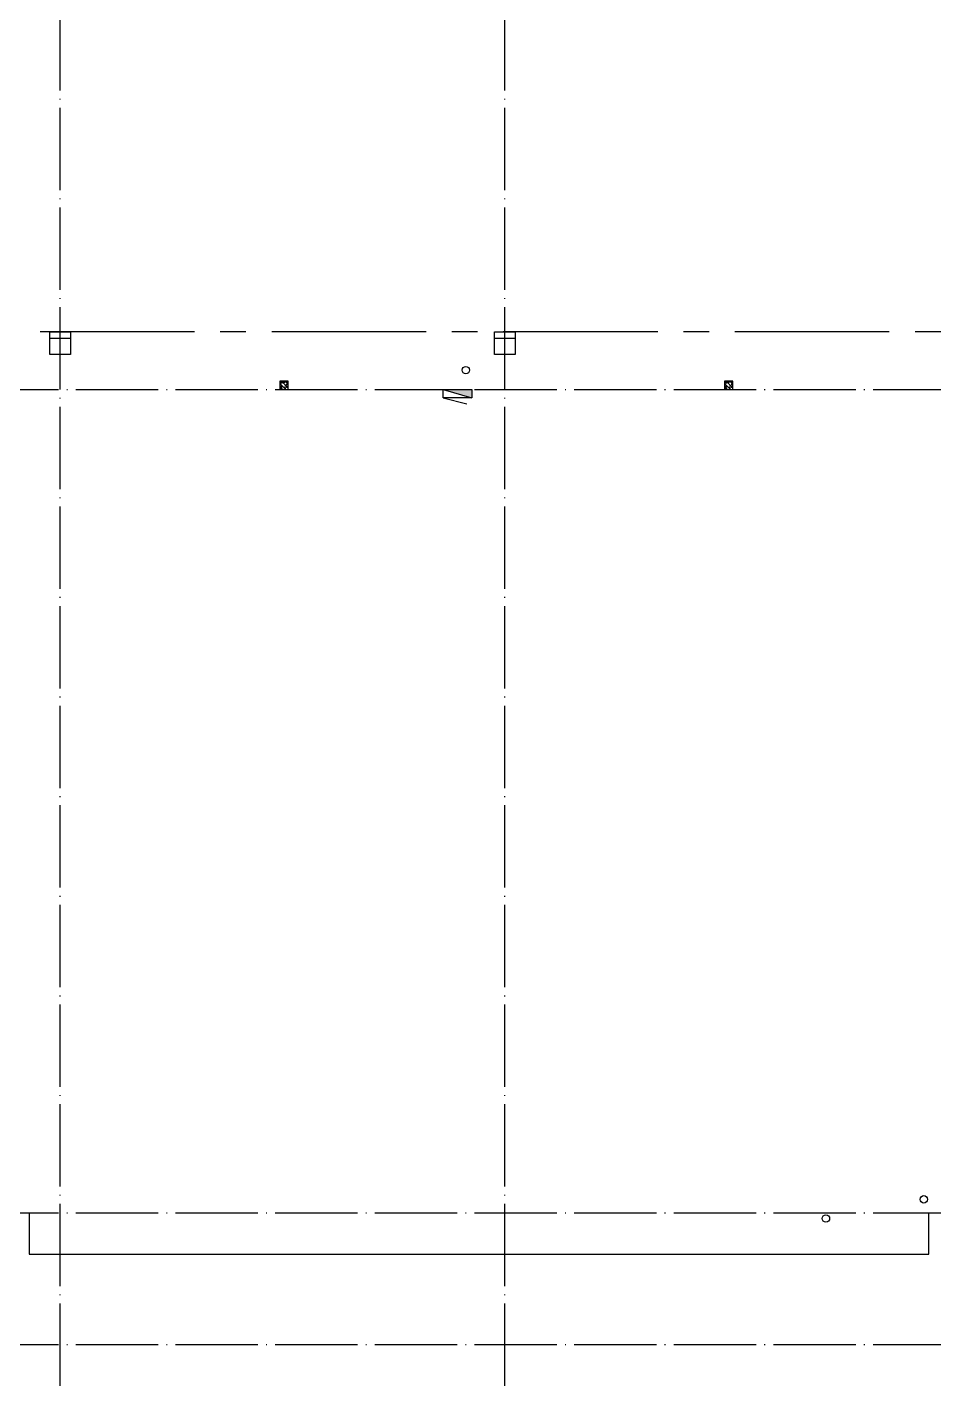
# Model space of a CAD drawing. Extents: x 6843040 to 15500510, y -6507076 to -4940511.
# Drawn here: x 7943515 to 7965534, y -5554702 to -5521702 of the extents above; entities that cross this region are included whole.
import ezdxf

# ---------------------------------------------------------------- set-up
doc = ezdxf.new("R2010")
doc.units = 0
doc.header["$LTSCALE"] = 1000
doc.header["$MEASUREMENT"] = 0
doc.linetypes.add('CENTER2', pattern=[1.125, 0.75, -0.125, 0.125, -0.125])
doc.linetypes.add('DOTE', pattern=[2.42, 2, -0.2, 0.02, -0.2])
for name, color, linetype in [('COLUMN', 10, 'Continuous'), ('DOTE', 8, 'DOTE'), ('EQUIP_消火栓', 7, 'Continuous'), ('plan-1', 40, 'Continuous'), ('plan3', 6, 'Continuous'), ('PUB_HATCH', 8, 'Continuous'), ('VPIPE-消防', 1, 'Continuous'), ('VPIPE-雨水', 4, 'Continuous'), ('建筑细线', 5, 'Continuous')]:
    doc.layers.add(name, color=color, linetype=linetype)

# ---------------------------------------------------------------- blocks, each defined once
blk = doc.blocks.new('1层8跨')
at = {"color": 2, "linetype": 'CENTER2', "ltscale": 5}
blk.add_lwpolyline([(66045, -518019), (129187, -518019)], dxfattribs=at)
for points in [[(86883, -518019), (86383, -518019), (86383, -518569), (86883, -518569)], [(97683, -518019), (97183, -518019), (97183, -518569), (97683, -518569)]]:
    blk.add_lwpolyline(points, close=True)
blk = doc.blocks.new('1夹层GZ')
at = {"layer": 'PUB_HATCH'}
h = blk.add_hatch(dxfattribs=at)
h.set_pattern_fill('钢筋混凝土', color=256, scale=25, angle=90, style=0)
h.set_pattern_definition([(134.999998, (-1339838.25, -243971.95), (-44.194175, -44.194172), []), (140, (-1339838.25, -243971.95), (15.68804, 179.315045), [18.75, -206.25]), (85, (-1339838.25, -243971.95), (-188.048035, -34.68783), [15, -165]), (190.4514, (-1339836.95, -243957), (-172.35988, 144.62735), [15.93505, -175.28553]), (136.1842, (-1339888.25, -243971.95), (41.37976, 266.81026), [28.125, -309.375]), (186.6356, (-1339884.8, -243949.72), (-243.52946, 233.66568), [23.90257, -262.92825]), (81.1842, (-1339888.25, -243971.95), (-243.52964, 233.6655), [22.5, -247.5]), (111, (-1339875.75, -243946.95), (100.65473, 149.22676), [18.75, -206.25]), (56, (-1339875.75, -243946.95), (-181.28751, 60.82884), [15, -165]), (161.4514, (-1339867.36, -243934.52), (-80.63262, 210.05566), [15.93505, -175.28553]), (127.499998, (-1339838.25, -243971.95), (-83.223463, 3.039967), [0, -163, 0, -167.5, 0, -165.625]), (97.499998, (-1339838.25, -243971.95), (-98.602926, 65.767388), [0, -95.5, 0, -159.25, 0, -63.125]), (57.499998, (-1339838.25, -244027.7), (5.638722, 133.455609), [0, -62.5, 0, -195, 0, -258.75]), (47.499998, (-1339838.25, -244052.7), (-25.02624, 145.796543), [0, -81.25, 0, -129.5, 0, -183.75])])
edge = h.paths.add_edge_path()
edge.add_line((-1033422, 23510), (-1033622, 23510))
edge.add_line((-1033422, 23510), (-1033422, 23710))
edge.add_line((-1033422, 23710), (-1033622, 23710))
edge.add_line((-1033622, 23710), (-1033622, 23510))
h = blk.add_hatch(dxfattribs=at)
h.set_pattern_fill('钢筋混凝土', color=256, scale=25, angle=90, style=0)
h.set_pattern_definition([(134.999998, (-1329038.25, -243971.95), (-44.194175, -44.194172), []), (140, (-1329038.25, -243971.95), (15.68804, 179.315045), [18.75, -206.25]), (85, (-1329038.25, -243971.95), (-188.048035, -34.68783), [15, -165]), (190.4514, (-1329036.95, -243957), (-172.35988, 144.62735), [15.93505, -175.28553]), (136.1842, (-1329088.25, -243971.95), (41.37976, 266.81026), [28.125, -309.375]), (186.6356, (-1329084.8, -243949.72), (-243.52946, 233.66568), [23.90257, -262.92825]), (81.1842, (-1329088.25, -243971.95), (-243.52964, 233.6655), [22.5, -247.5]), (111, (-1329075.75, -243946.95), (100.65473, 149.22676), [18.75, -206.25]), (56, (-1329075.75, -243946.95), (-181.28751, 60.82884), [15, -165]), (161.4514, (-1329067.36, -243934.52), (-80.63262, 210.05566), [15.93505, -175.28553]), (127.499998, (-1329038.25, -243971.95), (-83.223463, 3.039967), [0, -163, 0, -167.5, 0, -165.625]), (97.499998, (-1329038.25, -243971.95), (-98.602926, 65.767388), [0, -95.5, 0, -159.25, 0, -63.125]), (57.499998, (-1329038.25, -244027.7), (5.638722, 133.455609), [0, -62.5, 0, -195, 0, -258.75]), (47.499998, (-1329038.25, -244052.7), (-25.02624, 145.796543), [0, -81.25, 0, -129.5, 0, -183.75])])
edge = h.paths.add_edge_path()
edge.add_line((-1022622, 23510), (-1022822, 23510))
edge.add_line((-1022622, 23510), (-1022622, 23710))
edge.add_line((-1022622, 23710), (-1022822, 23710))
edge.add_line((-1022822, 23710), (-1022822, 23510))
at = {"layer": 'COLUMN'}
for points in [[(-1039209, 24760), (-1038709, 24760), (-1038709, 24360), (-1039209, 24360)], [(-1028409, 24760), (-1027909, 24760), (-1027909, 24360), (-1028409, 24360)], [(-1033622, 23510), (-1033422, 23510), (-1033422, 23710), (-1033622, 23710)], [(-1022822, 23510), (-1022622, 23510), (-1022622, 23710), (-1022822, 23710)]]:
    blk.add_lwpolyline(points, close=True, dxfattribs=at)
blk = doc.blocks.new('$TWTSYS$00000508')
for p, q in [((-0.5, 0.5), (0.324, 1.224)), ((-0.5, 0.5), (-0.5, -0.5)), ((-0.5, -0.5), (0.5, 0.5)), ((0.5, 0.5), (-0.5, 0.5)), ((0.5, -0.5), (0.5, 0.5)), ((-0.5, -0.5), (0.5, -0.5))]:
    blk.add_line(p, q)
blk.add_solid([(0.5, -0.5), (0.5, 0.5), (-0.5, -0.5)])
blk = doc.blocks.new('一层夹层排水消防0922')
at = {"layer": 'VPIPE-消防'}
blk.add_circle((7954169, -5530031), 90, dxfattribs=at)
at = {"layer": 'VPIPE-雨水'}
for centre in [(7965292, -5550173), (7962914, -5550638)]:
    blk.add_circle(centre, 90, dxfattribs=at)
at = {"layer": 'EQUIP_消火栓', "xscale": -700, "yscale": 200, "zscale": 700, "rotation": 179.9999949910436}
blk.add_blockref('$TWTSYS$00000508', (7953965, -5530602), dxfattribs=at)

msp = doc.modelspace()

# ---------------------------------------------------------------- linework, layer by layer
msp.add_lwpolyline([(7943564.9, -5550502), (7943564.9, -5551502), (7965414.9, -5551502), (7965414.9, -5550502)])
at = {"layer": 'DOTE'}
for p, q in [((7944314.9, -5554702), (7944314.9, -5485702.5)), ((7955114.9, -5554702), (7955114.9, -5485702.5)), ((7838217, -5530502), (7977714.9, -5530502)), ((7838217, -5550502), (7979155.8, -5550502)), ((7838217, -5553702), (7979155.8, -5553702))]:
    msp.add_line(p, q, dxfattribs=at)

# ---------------------------------------------------------------- block references
at = {"layer": 'plan-1'}
msp.add_blockref('一层夹层排水消防0922', (0, 0), dxfattribs=at)
at = {"layer": 'plan3', "xscale": -1}
msp.add_blockref('1层8跨', (8041748.2, -5011082.7), dxfattribs=at)
at = {"layer": '建筑细线'}
msp.add_blockref('1夹层GZ', (8983273.9, -5554011.6), dxfattribs=at)

doc.saveas('drawing.dxf')
